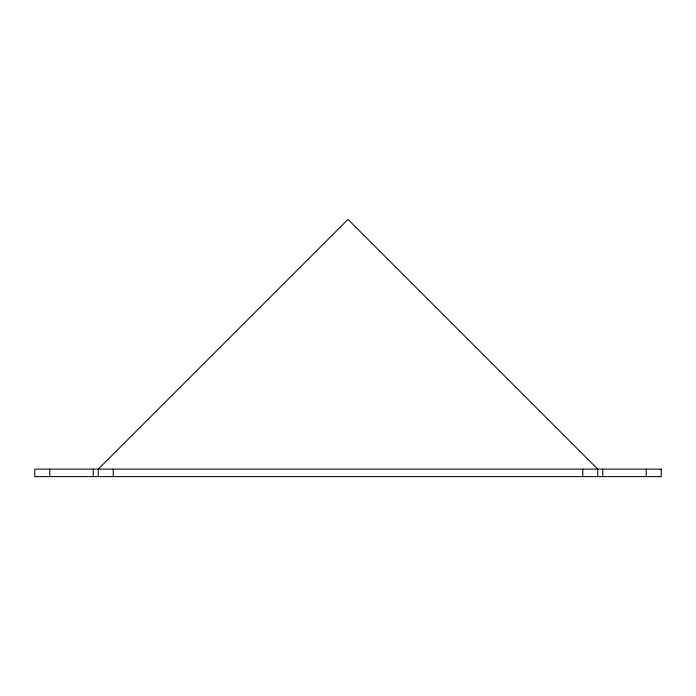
<?xml version="1.0" encoding="UTF-8"?>
<svg xmlns="http://www.w3.org/2000/svg" width="696" height="696" viewBox="0 0 696 696"><rect width="100%" height="100%" fill="white"/><g stroke="black" fill="none" stroke-linecap="round" stroke-linejoin="round"><path stroke-width="1.04" d="M646.219 469.13L646.219 476.63M602.753 469.13L602.753 476.63M597.76 476.63L597.76 469.13L348 219.37L98.24 469.13L98.24 476.63M582.778 469.13L582.778 476.63M113.222 469.13L113.222 476.63M93.247 469.13L93.247 476.63M49.781 469.13L49.781 476.63M661.2 469.13L34.8 469.13L34.8 476.63L661.2 476.63L661.2 469.13"/></g></svg>
